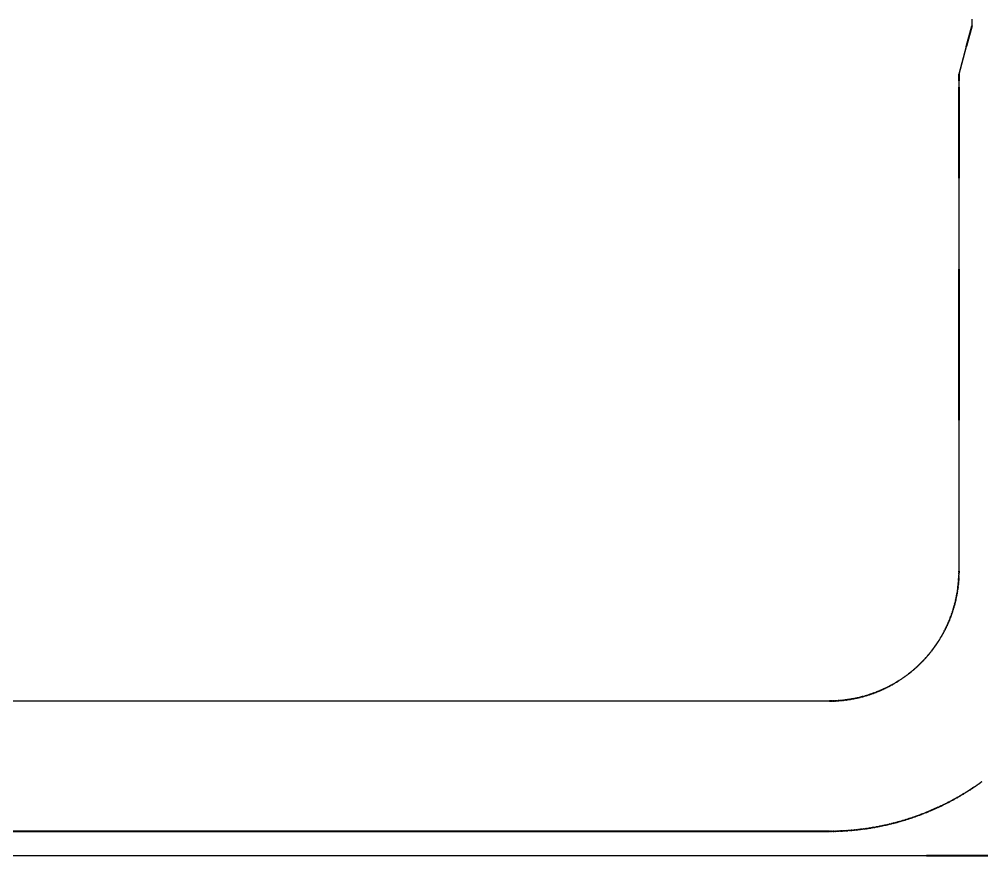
# Model space of a CAD drawing. Header units: metres. Extents: x 2 to 41.4, y 0.9 to 39.
# Drawn here: x 28.79 to 32.491, y 22.448 to 25.665 of the extents above; entities that cross this region are included whole.
import ezdxf

# ---------------------------------------------------------------- set-up
doc = ezdxf.new("R2010")
doc.units = ezdxf.units.M
doc.layers.add('BSA_MATERIAL_SECTION', color=7, linetype='Continuous')

msp = doc.modelspace()

# ---------------------------------------------------------------- linework, layer by layer
at = {"layer": 'BSA_MATERIAL_SECTION'}
for p, q in [((32.4525, 25.6649), (32.4525, 25.6399)), ((32.4533, 25.6399), (32.4533, 25.6649)), ((32.4311, 25.5599), (32.4525, 25.6399)), ((32.4533, 25.6399), (32.4319, 25.5599)), ((32.4311, 25.5599), (32.4025, 25.4533)), ((32.4033, 25.4533), (32.4319, 25.5599)), ((32.4025, 25.4283), (32.4025, 25.4533)), ((32.4025, 25.4283), (32.4025, 25.4033)), ((32.4033, 25.4533), (32.4033, 25.4283)), ((32.4033, 25.4033), (32.4033, 25.4283)), ((32.4025, 25.0533), (32.4025, 25.4033)), ((32.4029, 25.4033), (32.4025, 25.4033)), ((32.4029, 25.4033), (32.4025, 25.4033)), ((32.4029, 25.4033), (32.4033, 25.4033)), ((32.4029, 25.4033), (32.4033, 25.4033)), ((32.4033, 25.4033), (32.4033, 25.0533)), ((32.4025, 25.0533), (32.4025, 24.7033)), ((32.4033, 24.7033), (32.4033, 25.0533)), ((32.4025, 24.7033), (32.4029, 24.7033)), ((32.4025, 24.123), (32.4025, 24.7033)), ((32.4029, 24.7033), (32.4025, 24.7033)), ((32.4033, 24.7033), (32.4029, 24.7033)), ((32.4029, 24.7033), (32.4033, 24.7033)), ((32.4033, 24.7033), (32.4033, 24.123)), ((32.4025, 24.123), (32.4025, 23.5427)), ((32.4033, 23.5427), (32.4033, 24.123)), ((32.4025, 23.5405), (32.4025, 23.5427)), ((32.4025, 23.5427), (32.4029, 23.5427)), ((32.4025, 23.5427), (32.4029, 23.5427)), ((32.4025, 23.5405), (32.4025, 23.5383)), ((32.4025, 23.5383), (32.4025, 23.536)), ((32.4033, 23.5427), (32.4029, 23.5427)), ((32.4033, 23.5427), (32.4029, 23.5427)), ((32.4033, 23.5427), (32.4033, 23.5405)), ((32.4033, 23.5383), (32.4033, 23.5405)), ((32.4033, 23.5383), (32.4033, 23.536)), ((32.4007, 23.5004), (32.4005, 23.4982)), ((32.4007, 23.5004), (32.4009, 23.5027)), ((32.4011, 23.5049), (32.4009, 23.5027)), ((32.4011, 23.5049), (32.4012, 23.5071)), ((32.4014, 23.5093), (32.4012, 23.5071)), ((32.4015, 23.5004), (32.4013, 23.4982)), ((32.4014, 23.5093), (32.4015, 23.5116)), ((32.4017, 23.5138), (32.4015, 23.5116)), ((32.4015, 23.5004), (32.4017, 23.5026)), ((32.4017, 23.5138), (32.4018, 23.516)), ((32.4017, 23.5026), (32.4019, 23.5048)), ((32.4019, 23.5182), (32.4018, 23.516)), ((32.4019, 23.5182), (32.402, 23.5205)), ((32.402, 23.5071), (32.4019, 23.5048)), ((32.4021, 23.5227), (32.402, 23.5205)), ((32.402, 23.5071), (32.4022, 23.5093)), ((32.4021, 23.5227), (32.4022, 23.5249)), ((32.4022, 23.5249), (32.4023, 23.5271)), ((32.4023, 23.5115), (32.4022, 23.5093)), ((32.4024, 23.5316), (32.4023, 23.5294)), ((32.4023, 23.5294), (32.4023, 23.5271)), ((32.4023, 23.5115), (32.4025, 23.5137)), ((32.4024, 23.5338), (32.4025, 23.536)), ((32.4024, 23.5316), (32.4024, 23.5338)), ((32.4026, 23.516), (32.4025, 23.5137)), ((32.4026, 23.516), (32.4027, 23.5182)), ((32.4028, 23.5204), (32.4027, 23.5182)), ((32.4029, 23.5226), (32.4028, 23.5204)), ((32.4029, 23.5226), (32.403, 23.5249)), ((32.403, 23.5249), (32.4031, 23.5271)), ((32.4032, 23.5316), (32.4031, 23.5293)), ((32.4031, 23.5293), (32.4031, 23.5271)), ((32.4032, 23.5338), (32.4033, 23.536)), ((32.4032, 23.5316), (32.4032, 23.5338)), ((32.3961, 23.4629), (32.3957, 23.4607)), ((32.3964, 23.4651), (32.3961, 23.4629)), ((32.3964, 23.4651), (32.3968, 23.4673)), ((32.3965, 23.4605), (32.3969, 23.4627)), ((32.3968, 23.4673), (32.3971, 23.4695)), ((32.3972, 23.4649), (32.3969, 23.4627)), ((32.3974, 23.4717), (32.3971, 23.4695)), ((32.3972, 23.4649), (32.3976, 23.4672)), ((32.3977, 23.4739), (32.3974, 23.4717)), ((32.3976, 23.4672), (32.3979, 23.4694)), ((32.3977, 23.4739), (32.398, 23.4761)), ((32.3982, 23.4716), (32.3979, 23.4694)), ((32.3983, 23.4783), (32.398, 23.4761)), ((32.3982, 23.4716), (32.3985, 23.4738)), ((32.3983, 23.4783), (32.3986, 23.4805)), ((32.3988, 23.476), (32.3985, 23.4738)), ((32.3989, 23.4827), (32.3986, 23.4805)), ((32.3988, 23.476), (32.3991, 23.4782)), ((32.3989, 23.4827), (32.3991, 23.4849)), ((32.3994, 23.4871), (32.3991, 23.4849)), ((32.3994, 23.4804), (32.3991, 23.4782)), ((32.3994, 23.4871), (32.3996, 23.4894)), ((32.3997, 23.4826), (32.3994, 23.4804)), ((32.3999, 23.4916), (32.3996, 23.4894)), ((32.3997, 23.4826), (32.3999, 23.4848)), ((32.3999, 23.4916), (32.4001, 23.4938)), ((32.3999, 23.4848), (32.4002, 23.4871)), ((32.4003, 23.496), (32.4001, 23.4938)), ((32.4004, 23.4893), (32.4002, 23.4871)), ((32.4003, 23.496), (32.4005, 23.4982)), ((32.4004, 23.4893), (32.4007, 23.4915)), ((32.4009, 23.4937), (32.4007, 23.4915)), ((32.4009, 23.4937), (32.4011, 23.4959)), ((32.4013, 23.4982), (32.4011, 23.4959)), ((32.3886, 23.4258), (32.3881, 23.4236)), ((32.3886, 23.4258), (32.3891, 23.4279)), ((32.3896, 23.4301), (32.3891, 23.4279)), ((32.3894, 23.4256), (32.3899, 23.4277)), ((32.3896, 23.4301), (32.3901, 23.4323)), ((32.3899, 23.4277), (32.3904, 23.4299)), ((32.3906, 23.4344), (32.3901, 23.4323)), ((32.3909, 23.4321), (32.3904, 23.4299)), ((32.3906, 23.4344), (32.3911, 23.4366)), ((32.3914, 23.4343), (32.3909, 23.4321)), ((32.3916, 23.4388), (32.3911, 23.4366)), ((32.3914, 23.4343), (32.3919, 23.4364)), ((32.3916, 23.4388), (32.392, 23.441)), ((32.3919, 23.4364), (32.3923, 23.4386)), ((32.3925, 23.4432), (32.392, 23.441)), ((32.3928, 23.4408), (32.3923, 23.4386)), ((32.3925, 23.4432), (32.3929, 23.4453)), ((32.3932, 23.443), (32.3928, 23.4408)), ((32.3933, 23.4475), (32.3929, 23.4453)), ((32.3932, 23.443), (32.3937, 23.4452)), ((32.3933, 23.4475), (32.3938, 23.4497)), ((32.3937, 23.4452), (32.3941, 23.4474)), ((32.3942, 23.4519), (32.3938, 23.4497)), ((32.3945, 23.4496), (32.3941, 23.4474)), ((32.3942, 23.4519), (32.3946, 23.4541)), ((32.395, 23.4518), (32.3945, 23.4496)), ((32.395, 23.4563), (32.3946, 23.4541)), ((32.395, 23.4563), (32.3953, 23.4585)), ((32.395, 23.4518), (32.3954, 23.4539)), ((32.3953, 23.4585), (32.3957, 23.4607)), ((32.3954, 23.4539), (32.3957, 23.4561)), ((32.3961, 23.4583), (32.3957, 23.4561)), ((32.3965, 23.4605), (32.3961, 23.4583)), ((32.3776, 23.3872), (32.3783, 23.3893)), ((32.3783, 23.3893), (32.379, 23.3914)), ((32.3784, 23.3869), (32.3791, 23.3891)), ((32.3797, 23.3936), (32.379, 23.3914)), ((32.3791, 23.3891), (32.3798, 23.3912)), ((32.3803, 23.3957), (32.3797, 23.3936)), ((32.3805, 23.3933), (32.3798, 23.3912)), ((32.3803, 23.3957), (32.381, 23.3978)), ((32.3811, 23.3954), (32.3805, 23.3933)), ((32.3816, 23.3999), (32.381, 23.3978)), ((32.3811, 23.3954), (32.3818, 23.3976)), ((32.3816, 23.3999), (32.3823, 23.4021)), ((32.3818, 23.3976), (32.3824, 23.3997)), ((32.3829, 23.4042), (32.3823, 23.4021)), ((32.383, 23.4019), (32.3824, 23.3997)), ((32.3829, 23.4042), (32.3835, 23.4064)), ((32.3837, 23.404), (32.383, 23.4019)), ((32.3841, 23.4085), (32.3835, 23.4064)), ((32.3837, 23.404), (32.3843, 23.4061)), ((32.3841, 23.4085), (32.3847, 23.4107)), ((32.3843, 23.4061), (32.3849, 23.4083)), ((32.3847, 23.4107), (32.3853, 23.4128)), ((32.3855, 23.4104), (32.3849, 23.4083)), ((32.3859, 23.415), (32.3853, 23.4128)), ((32.3861, 23.4126), (32.3855, 23.4104)), ((32.3864, 23.4171), (32.3859, 23.415)), ((32.3861, 23.4126), (32.3866, 23.4148)), ((32.3864, 23.4171), (32.387, 23.4193)), ((32.3872, 23.4169), (32.3866, 23.4148)), ((32.387, 23.4193), (32.3875, 23.4214)), ((32.3872, 23.4169), (32.3878, 23.4191)), ((32.3881, 23.4236), (32.3875, 23.4214)), ((32.3878, 23.4191), (32.3883, 23.4212)), ((32.3889, 23.4234), (32.3883, 23.4212)), ((32.3894, 23.4256), (32.3889, 23.4234)), ((32.3636, 23.3496), (32.3645, 23.3517)), ((32.3653, 23.3537), (32.3645, 23.3517)), ((32.3652, 23.3514), (32.3661, 23.3534)), ((32.3653, 23.3537), (32.3662, 23.3558)), ((32.3669, 23.3555), (32.3661, 23.3534)), ((32.367, 23.3579), (32.3662, 23.3558)), ((32.3678, 23.3576), (32.3669, 23.3555)), ((32.367, 23.3579), (32.3678, 23.3599)), ((32.3686, 23.362), (32.3678, 23.3599)), ((32.3678, 23.3576), (32.3686, 23.3597)), ((32.3686, 23.362), (32.3695, 23.3641)), ((32.3686, 23.3597), (32.3694, 23.3617)), ((32.3702, 23.3638), (32.3694, 23.3617)), ((32.3702, 23.3662), (32.3695, 23.3641)), ((32.3702, 23.3662), (32.371, 23.3683)), ((32.371, 23.3659), (32.3702, 23.3638)), ((32.3718, 23.3704), (32.371, 23.3683)), ((32.371, 23.3659), (32.3718, 23.368)), ((32.3718, 23.3704), (32.3726, 23.3725)), ((32.3718, 23.368), (32.3725, 23.3701)), ((32.3733, 23.3722), (32.3725, 23.3701)), ((32.3733, 23.3745), (32.3726, 23.3725)), ((32.3733, 23.3745), (32.3741, 23.3766)), ((32.3741, 23.3743), (32.3733, 23.3722)), ((32.3748, 23.3788), (32.3741, 23.3766)), ((32.3741, 23.3743), (32.3748, 23.3764)), ((32.3748, 23.3788), (32.3755, 23.3809)), ((32.3756, 23.3785), (32.3748, 23.3764)), ((32.3755, 23.3809), (32.3762, 23.383)), ((32.3756, 23.3785), (32.3763, 23.3806)), ((32.377, 23.3851), (32.3762, 23.383)), ((32.3763, 23.3806), (32.377, 23.3827)), ((32.3776, 23.3872), (32.377, 23.3851)), ((32.3777, 23.3848), (32.377, 23.3827)), ((32.3784, 23.3869), (32.3777, 23.3848)), ((32.3467, 23.3133), (32.3477, 23.3153)), ((32.3474, 23.313), (32.3484, 23.3149)), ((32.3477, 23.3153), (32.3487, 23.3173)), ((32.3484, 23.3149), (32.3494, 23.3169)), ((32.3497, 23.3193), (32.3487, 23.3173)), ((32.3504, 23.3189), (32.3494, 23.3169)), ((32.3507, 23.3213), (32.3497, 23.3193)), ((32.3514, 23.3209), (32.3504, 23.3189)), ((32.3507, 23.3213), (32.3517, 23.3233)), ((32.3514, 23.3209), (32.3524, 23.3229)), ((32.3526, 23.3253), (32.3517, 23.3233)), ((32.3524, 23.3229), (32.3534, 23.3249)), ((32.3526, 23.3253), (32.3536, 23.3273)), ((32.3543, 23.3269), (32.3534, 23.3249)), ((32.3546, 23.3293), (32.3536, 23.3273)), ((32.3553, 23.3289), (32.3543, 23.3269)), ((32.3546, 23.3293), (32.3555, 23.3313)), ((32.3553, 23.3289), (32.3562, 23.331)), ((32.3565, 23.3333), (32.3555, 23.3313)), ((32.3562, 23.331), (32.3572, 23.333)), ((32.3565, 23.3333), (32.3574, 23.3353)), ((32.3581, 23.335), (32.3572, 23.333)), ((32.3583, 23.3374), (32.3574, 23.3353)), ((32.3581, 23.335), (32.359, 23.337)), ((32.3583, 23.3374), (32.3592, 23.3394)), ((32.36, 23.3391), (32.359, 23.337)), ((32.3601, 23.3414), (32.3592, 23.3394)), ((32.3609, 23.3411), (32.36, 23.3391)), ((32.3601, 23.3414), (32.361, 23.3435)), ((32.3609, 23.3411), (32.3618, 23.3432)), ((32.3619, 23.3455), (32.361, 23.3435)), ((32.3618, 23.3432), (32.3626, 23.3452)), ((32.3619, 23.3455), (32.3628, 23.3476)), ((32.3635, 23.3473), (32.3626, 23.3452)), ((32.3636, 23.3496), (32.3628, 23.3476)), ((32.3644, 23.3493), (32.3635, 23.3473)), ((32.3644, 23.3493), (32.3652, 23.3514)), ((32.3268, 23.2785), (32.3256, 23.2766)), ((32.3263, 23.2762), (32.3275, 23.2781)), ((32.3268, 23.2785), (32.328, 23.2804)), ((32.3287, 23.28), (32.3275, 23.2781)), ((32.328, 23.2804), (32.3292, 23.2823)), ((32.3287, 23.28), (32.3298, 23.2819)), ((32.3303, 23.2842), (32.3292, 23.2823)), ((32.331, 23.2838), (32.3298, 23.2819)), ((32.3315, 23.2861), (32.3303, 23.2842)), ((32.3322, 23.2857), (32.331, 23.2838)), ((32.3315, 23.2861), (32.3326, 23.288)), ((32.3322, 23.2857), (32.3333, 23.2876)), ((32.3337, 23.2899), (32.3326, 23.288)), ((32.3333, 23.2876), (32.3344, 23.2895)), ((32.3337, 23.2899), (32.3349, 23.2918)), ((32.3356, 23.2914), (32.3344, 23.2895)), ((32.336, 23.2938), (32.3349, 23.2918)), ((32.3367, 23.2934), (32.3356, 23.2914)), ((32.336, 23.2938), (32.3371, 23.2957)), ((32.3367, 23.2934), (32.3378, 23.2953)), ((32.3382, 23.2976), (32.3371, 23.2957)), ((32.3378, 23.2953), (32.3389, 23.2972)), ((32.3382, 23.2976), (32.3393, 23.2996)), ((32.34, 23.2992), (32.3389, 23.2972)), ((32.3393, 23.2996), (32.3404, 23.3015)), ((32.3411, 23.3011), (32.34, 23.2992)), ((32.3414, 23.3035), (32.3404, 23.3015)), ((32.3411, 23.3011), (32.3421, 23.3031)), ((32.3425, 23.3054), (32.3414, 23.3035)), ((32.3432, 23.3051), (32.3421, 23.3031)), ((32.3425, 23.3054), (32.3436, 23.3074)), ((32.3432, 23.3051), (32.3443, 23.307)), ((32.3436, 23.3074), (32.3446, 23.3094)), ((32.3443, 23.307), (32.3453, 23.309)), ((32.3456, 23.3113), (32.3446, 23.3094)), ((32.3463, 23.311), (32.3453, 23.309)), ((32.3467, 23.3133), (32.3456, 23.3113)), ((32.3474, 23.313), (32.3463, 23.311)), ((32.3002, 23.24), (32.3016, 23.2418)), ((32.3009, 23.2395), (32.3022, 23.2413)), ((32.3029, 23.2436), (32.3016, 23.2418)), ((32.3036, 23.2431), (32.3022, 23.2413)), ((32.3043, 23.2454), (32.3029, 23.2436)), ((32.3036, 23.2431), (32.3049, 23.2449)), ((32.3043, 23.2454), (32.3056, 23.2471)), ((32.3062, 23.2467), (32.3049, 23.2449)), ((32.3069, 23.2489), (32.3056, 23.2471)), ((32.3062, 23.2467), (32.3075, 23.2485)), ((32.3069, 23.2489), (32.3082, 23.2507)), ((32.3089, 23.2503), (32.3075, 23.2485)), ((32.3095, 23.2526), (32.3082, 23.2507)), ((32.3102, 23.2521), (32.3089, 23.2503)), ((32.3095, 23.2526), (32.3108, 23.2544)), ((32.3102, 23.2521), (32.3114, 23.2539)), ((32.3121, 23.2562), (32.3108, 23.2544)), ((32.3114, 23.2539), (32.3127, 23.2557)), ((32.3121, 23.2562), (32.3134, 23.258)), ((32.314, 23.2576), (32.3127, 23.2557)), ((32.3146, 23.2599), (32.3134, 23.258)), ((32.3153, 23.2594), (32.314, 23.2576)), ((32.3146, 23.2599), (32.3159, 23.2617)), ((32.3153, 23.2594), (32.3165, 23.2612)), ((32.3171, 23.2635), (32.3159, 23.2617)), ((32.3165, 23.2612), (32.3178, 23.2631)), ((32.3171, 23.2635), (32.3184, 23.2654)), ((32.319, 23.2649), (32.3178, 23.2631)), ((32.3184, 23.2654), (32.3196, 23.2672)), ((32.319, 23.2649), (32.3203, 23.2668)), ((32.3208, 23.2691), (32.3196, 23.2672)), ((32.3215, 23.2687), (32.3203, 23.2668)), ((32.322, 23.271), (32.3208, 23.2691)), ((32.3227, 23.2705), (32.3215, 23.2687)), ((32.322, 23.271), (32.3233, 23.2728)), ((32.3227, 23.2705), (32.3239, 23.2724)), ((32.3245, 23.2747), (32.3233, 23.2728)), ((32.3239, 23.2724), (32.3251, 23.2743)), ((32.3245, 23.2747), (32.3256, 23.2766)), ((32.3263, 23.2762), (32.3251, 23.2743)), ((32.2687, 23.2026), (32.2702, 23.2042)), ((32.2692, 23.202), (32.2708, 23.2037)), ((32.2717, 23.2058), (32.2702, 23.2042)), ((32.2723, 23.2053), (32.2708, 23.2037)), ((32.2732, 23.2075), (32.2717, 23.2058)), ((32.2723, 23.2053), (32.2738, 23.2069)), ((32.2732, 23.2075), (32.2747, 23.2091)), ((32.2753, 23.2086), (32.2738, 23.2069)), ((32.2762, 23.2108), (32.2747, 23.2091)), ((32.2753, 23.2086), (32.2768, 23.2103)), ((32.2762, 23.2108), (32.2776, 23.2125)), ((32.2782, 23.2119), (32.2768, 23.2103)), ((32.2791, 23.2141), (32.2776, 23.2125)), ((32.2782, 23.2119), (32.2797, 23.2136)), ((32.2791, 23.2141), (32.2806, 23.2158)), ((32.2812, 23.2153), (32.2797, 23.2136)), ((32.282, 23.2175), (32.2806, 23.2158)), ((32.2812, 23.2153), (32.2826, 23.217)), ((32.282, 23.2175), (32.2835, 23.2192)), ((32.2841, 23.2187), (32.2826, 23.217)), ((32.2849, 23.2209), (32.2835, 23.2192)), ((32.2841, 23.2187), (32.2855, 23.2204)), ((32.2849, 23.2209), (32.2863, 23.2226)), ((32.287, 23.2221), (32.2855, 23.2204)), ((32.2878, 23.2243), (32.2863, 23.2226)), ((32.287, 23.2221), (32.2884, 23.2238)), ((32.2878, 23.2243), (32.2892, 23.226)), ((32.2898, 23.2255), (32.2884, 23.2238)), ((32.2906, 23.2278), (32.2892, 23.226)), ((32.2898, 23.2255), (32.2912, 23.2273)), ((32.2906, 23.2278), (32.292, 23.2295)), ((32.2926, 23.229), (32.2912, 23.2273)), ((32.2934, 23.2312), (32.292, 23.2295)), ((32.294, 23.2307), (32.2926, 23.229)), ((32.2934, 23.2312), (32.2948, 23.233)), ((32.294, 23.2307), (32.2954, 23.2325)), ((32.2948, 23.233), (32.2962, 23.2347)), ((32.2954, 23.2325), (32.2968, 23.2342)), ((32.2975, 23.2365), (32.2962, 23.2347)), ((32.2982, 23.236), (32.2968, 23.2342)), ((32.2989, 23.2382), (32.2975, 23.2365)), ((32.2995, 23.2378), (32.2982, 23.236)), ((32.2989, 23.2382), (32.3002, 23.24)), ((32.2995, 23.2378), (32.3009, 23.2395)), ((32.2319, 23.1669), (32.2302, 23.1655)), ((32.2319, 23.1669), (32.2336, 23.1684)), ((32.2341, 23.1678), (32.2324, 23.1663)), ((32.2352, 23.1699), (32.2336, 23.1684)), ((32.2358, 23.1693), (32.2341, 23.1678)), ((32.2352, 23.1699), (32.2369, 23.1713)), ((32.2358, 23.1693), (32.2374, 23.1708)), ((32.2385, 23.1728), (32.2369, 23.1713)), ((32.2374, 23.1708), (32.2391, 23.1723)), ((32.2385, 23.1728), (32.2402, 23.1743)), ((32.2407, 23.1737), (32.2391, 23.1723)), ((32.2418, 23.1758), (32.2402, 23.1743)), ((32.2407, 23.1737), (32.2424, 23.1753)), ((32.2418, 23.1758), (32.2435, 23.1774)), ((32.244, 23.1768), (32.2424, 23.1753)), ((32.2451, 23.1789), (32.2435, 23.1774)), ((32.244, 23.1768), (32.2456, 23.1783)), ((32.2451, 23.1789), (32.2467, 23.1804)), ((32.2473, 23.1798), (32.2456, 23.1783)), ((32.2483, 23.182), (32.2467, 23.1804)), ((32.2473, 23.1798), (32.2489, 23.1814)), ((32.2483, 23.182), (32.2499, 23.1835)), ((32.2505, 23.1829), (32.2489, 23.1814)), ((32.2515, 23.185), (32.2499, 23.1835)), ((32.2505, 23.1829), (32.2521, 23.1845)), ((32.2515, 23.185), (32.2531, 23.1866)), ((32.2537, 23.186), (32.2521, 23.1845)), ((32.2547, 23.1882), (32.2531, 23.1866)), ((32.2537, 23.186), (32.2553, 23.1876)), ((32.2547, 23.1882), (32.2563, 23.1897)), ((32.2569, 23.1892), (32.2553, 23.1876)), ((32.2579, 23.1913), (32.2563, 23.1897)), ((32.2569, 23.1892), (32.2584, 23.1908)), ((32.2579, 23.1913), (32.2594, 23.1929)), ((32.26, 23.1923), (32.2584, 23.1908)), ((32.261, 23.1945), (32.2594, 23.1929)), ((32.26, 23.1923), (32.2616, 23.1939)), ((32.261, 23.1945), (32.2625, 23.1961)), ((32.2631, 23.1955), (32.2616, 23.1939)), ((32.2641, 23.1977), (32.2625, 23.1961)), ((32.2631, 23.1955), (32.2647, 23.1971)), ((32.2641, 23.1977), (32.2656, 23.1993)), ((32.2662, 23.1988), (32.2647, 23.1971)), ((32.2671, 23.2009), (32.2656, 23.1993)), ((32.2662, 23.1988), (32.2677, 23.2004)), ((32.2671, 23.2009), (32.2687, 23.2026)), ((32.2692, 23.202), (32.2677, 23.2004)), ((32.1825, 23.1289), (32.1843, 23.1301)), ((32.1843, 23.1301), (32.1862, 23.1314)), ((32.1866, 23.1307), (32.1848, 23.1295)), ((32.188, 23.1327), (32.1862, 23.1314)), ((32.1866, 23.1307), (32.1885, 23.132)), ((32.1898, 23.1339), (32.188, 23.1327)), ((32.1885, 23.132), (32.1903, 23.1333)), ((32.1898, 23.1339), (32.1917, 23.1352)), ((32.1921, 23.1346), (32.1903, 23.1333)), ((32.1917, 23.1352), (32.1935, 23.1365)), ((32.1939, 23.1359), (32.1921, 23.1346)), ((32.1953, 23.1378), (32.1935, 23.1365)), ((32.1939, 23.1359), (32.1957, 23.1372)), ((32.1971, 23.1391), (32.1953, 23.1378)), ((32.1957, 23.1372), (32.1976, 23.1385)), ((32.1971, 23.1391), (32.1989, 23.1404)), ((32.1994, 23.1398), (32.1976, 23.1385)), ((32.1989, 23.1404), (32.2007, 23.1418)), ((32.1994, 23.1398), (32.2011, 23.1411)), ((32.2025, 23.1431), (32.2007, 23.1418)), ((32.2029, 23.1425), (32.2011, 23.1411)), ((32.2042, 23.1444), (32.2025, 23.1431)), ((32.2029, 23.1425), (32.2047, 23.1438)), ((32.2042, 23.1444), (32.206, 23.1458)), ((32.2065, 23.1451), (32.2047, 23.1438)), ((32.206, 23.1458), (32.2078, 23.1471)), ((32.2083, 23.1465), (32.2065, 23.1451)), ((32.2095, 23.1485), (32.2078, 23.1471)), ((32.2083, 23.1465), (32.21, 23.1479)), ((32.2095, 23.1485), (32.2113, 23.1499)), ((32.2118, 23.1492), (32.21, 23.1479)), ((32.2131, 23.1512), (32.2113, 23.1499)), ((32.2118, 23.1492), (32.2135, 23.1506)), ((32.2131, 23.1512), (32.2148, 23.1526)), ((32.2153, 23.152), (32.2135, 23.1506)), ((32.2165, 23.154), (32.2148, 23.1526)), ((32.2153, 23.152), (32.217, 23.1534)), ((32.2183, 23.1554), (32.2165, 23.154)), ((32.217, 23.1534), (32.2188, 23.1548)), ((32.2183, 23.1554), (32.22, 23.1568)), ((32.2205, 23.1562), (32.2188, 23.1548)), ((32.22, 23.1568), (32.2217, 23.1583)), ((32.2205, 23.1562), (32.2222, 23.1576)), ((32.2234, 23.1597), (32.2217, 23.1583)), ((32.2239, 23.1591), (32.2222, 23.1576)), ((32.2251, 23.1611), (32.2234, 23.1597)), ((32.2256, 23.1605), (32.2239, 23.1591)), ((32.2251, 23.1611), (32.2268, 23.1625)), ((32.2256, 23.1605), (32.2273, 23.1619)), ((32.2285, 23.164), (32.2268, 23.1625)), ((32.2273, 23.1619), (32.229, 23.1634)), ((32.2285, 23.164), (32.2302, 23.1655)), ((32.2307, 23.1648), (32.229, 23.1634)), ((32.2307, 23.1648), (32.2324, 23.1663)), ((32.1208, 23.0934), (32.1187, 23.0924)), ((32.1191, 23.0917), (32.1211, 23.0927)), ((32.1208, 23.0934), (32.1228, 23.0943)), ((32.1231, 23.0936), (32.1211, 23.0927)), ((32.1248, 23.0953), (32.1228, 23.0943)), ((32.1251, 23.0946), (32.1231, 23.0936)), ((32.1248, 23.0953), (32.1268, 23.0963)), ((32.1251, 23.0946), (32.1271, 23.0956)), ((32.1287, 23.0973), (32.1268, 23.0963)), ((32.1291, 23.0966), (32.1271, 23.0956)), ((32.1287, 23.0973), (32.1307, 23.0983)), ((32.1291, 23.0966), (32.1311, 23.0976)), ((32.1327, 23.0994), (32.1307, 23.0983)), ((32.1311, 23.0976), (32.1331, 23.0987)), ((32.1327, 23.0994), (32.1347, 23.1004)), ((32.1351, 23.0997), (32.1331, 23.0987)), ((32.1367, 23.1014), (32.1347, 23.1004)), ((32.1351, 23.0997), (32.137, 23.1007)), ((32.1367, 23.1014), (32.1386, 23.1025)), ((32.139, 23.1018), (32.137, 23.1007)), ((32.1406, 23.1035), (32.1386, 23.1025)), ((32.139, 23.1018), (32.141, 23.1028)), ((32.1406, 23.1035), (32.1425, 23.1046)), ((32.1429, 23.1039), (32.141, 23.1028)), ((32.1445, 23.1057), (32.1425, 23.1046)), ((32.1449, 23.105), (32.1429, 23.1039)), ((32.1445, 23.1057), (32.1464, 23.1067)), ((32.1449, 23.105), (32.1468, 23.106)), ((32.1464, 23.1067), (32.1484, 23.1078)), ((32.1468, 23.106), (32.1488, 23.1071)), ((32.1503, 23.1089), (32.1484, 23.1078)), ((32.1507, 23.1082), (32.1488, 23.1071)), ((32.1503, 23.1089), (32.1523, 23.11)), ((32.1527, 23.1093), (32.1507, 23.1082)), ((32.1542, 23.1111), (32.1523, 23.11)), ((32.1527, 23.1093), (32.1546, 23.1105)), ((32.1542, 23.1111), (32.1561, 23.1123)), ((32.1546, 23.1105), (32.1565, 23.1116)), ((32.158, 23.1134), (32.1561, 23.1123)), ((32.1584, 23.1127), (32.1565, 23.1116)), ((32.1599, 23.1145), (32.158, 23.1134)), ((32.1584, 23.1127), (32.1603, 23.1139)), ((32.1599, 23.1145), (32.1618, 23.1157)), ((32.1623, 23.115), (32.1603, 23.1139)), ((32.1637, 23.1169), (32.1618, 23.1157)), ((32.1642, 23.1162), (32.1623, 23.115)), ((32.1637, 23.1169), (32.1656, 23.118)), ((32.1642, 23.1162), (32.1661, 23.1173)), ((32.1675, 23.1192), (32.1656, 23.118)), ((32.1661, 23.1173), (32.168, 23.1185)), ((32.1675, 23.1192), (32.1694, 23.1204)), ((32.1699, 23.1197), (32.168, 23.1185)), ((32.1694, 23.1204), (32.1713, 23.1216)), ((32.1717, 23.1209), (32.1699, 23.1197)), ((32.1732, 23.1228), (32.1713, 23.1216)), ((32.1717, 23.1209), (32.1736, 23.1221)), ((32.1751, 23.124), (32.1732, 23.1228)), ((32.1755, 23.1233), (32.1736, 23.1221)), ((32.1751, 23.124), (32.1769, 23.1252)), ((32.1755, 23.1233), (32.1774, 23.1245)), ((32.1788, 23.1264), (32.1769, 23.1252)), ((32.1792, 23.1258), (32.1774, 23.1245)), ((32.1788, 23.1264), (32.1806, 23.1277)), ((32.1792, 23.1258), (32.1811, 23.127)), ((32.1825, 23.1289), (32.1806, 23.1277)), ((32.1811, 23.127), (32.1829, 23.1282)), ((32.1848, 23.1295), (32.1829, 23.1282)), ((32.0138, 23.0559), (32.0116, 23.0554)), ((32.0159, 23.0564), (32.0138, 23.0559)), ((32.0139, 23.0551), (32.0161, 23.0556)), ((32.0159, 23.0564), (32.0181, 23.0569)), ((32.0183, 23.0561), (32.0161, 23.0556)), ((32.0181, 23.0569), (32.0203, 23.0574)), ((32.0205, 23.0566), (32.0183, 23.0561)), ((32.0224, 23.0579), (32.0203, 23.0574)), ((32.0205, 23.0566), (32.0226, 23.0572)), ((32.0246, 23.0585), (32.0224, 23.0579)), ((32.0226, 23.0572), (32.0248, 23.0577)), ((32.0246, 23.0585), (32.0268, 23.059)), ((32.027, 23.0583), (32.0248, 23.0577)), ((32.0289, 23.0596), (32.0268, 23.059)), ((32.0291, 23.0588), (32.027, 23.0583)), ((32.0289, 23.0596), (32.0311, 23.0601)), ((32.0291, 23.0588), (32.0313, 23.0594)), ((32.0332, 23.0607), (32.0311, 23.0601)), ((32.0313, 23.0594), (32.0334, 23.06)), ((32.0332, 23.0607), (32.0354, 23.0613)), ((32.0356, 23.0605), (32.0334, 23.06)), ((32.0375, 23.0619), (32.0354, 23.0613)), ((32.0377, 23.0611), (32.0356, 23.0605)), ((32.0375, 23.0619), (32.0397, 23.0625)), ((32.0377, 23.0611), (32.0399, 23.0617)), ((32.0397, 23.0625), (32.0418, 23.0631)), ((32.042, 23.0624), (32.0399, 23.0617)), ((32.0439, 23.0637), (32.0418, 23.0631)), ((32.042, 23.0624), (32.0442, 23.063)), ((32.0461, 23.0644), (32.0439, 23.0637)), ((32.0463, 23.0636), (32.0442, 23.063)), ((32.0461, 23.0644), (32.0482, 23.065)), ((32.0463, 23.0636), (32.0484, 23.0643)), ((32.0503, 23.0657), (32.0482, 23.065)), ((32.0484, 23.0643), (32.0506, 23.0649)), ((32.0503, 23.0657), (32.0525, 23.0663)), ((32.0527, 23.0656), (32.0506, 23.0649)), ((32.0525, 23.0663), (32.0546, 23.067)), ((32.0548, 23.0662), (32.0527, 23.0656)), ((32.0567, 23.0677), (32.0546, 23.067)), ((32.0548, 23.0662), (32.057, 23.0669)), ((32.0567, 23.0677), (32.0588, 23.0684)), ((32.057, 23.0669), (32.0591, 23.0676)), ((32.0609, 23.0691), (32.0588, 23.0684)), ((32.0612, 23.0683), (32.0591, 23.0676)), ((32.0631, 23.0698), (32.0609, 23.0691)), ((32.0633, 23.069), (32.0612, 23.0683)), ((32.0631, 23.0698), (32.0652, 23.0705)), ((32.0633, 23.069), (32.0654, 23.0697)), ((32.0652, 23.0705), (32.0673, 23.0712)), ((32.0654, 23.0697), (32.0675, 23.0705)), ((32.0694, 23.072), (32.0673, 23.0712)), ((32.0696, 23.0712), (32.0675, 23.0705)), ((32.0715, 23.0727), (32.0694, 23.072)), ((32.0717, 23.072), (32.0696, 23.0712)), ((32.0715, 23.0727), (32.0736, 23.0735)), ((32.0717, 23.072), (32.0738, 23.0727)), ((32.0757, 23.0742), (32.0736, 23.0735)), ((32.0738, 23.0727), (32.0759, 23.0735)), ((32.0757, 23.0742), (32.0778, 23.075)), ((32.078, 23.0742), (32.0759, 23.0735)), ((32.0798, 23.0758), (32.0778, 23.075)), ((32.0801, 23.075), (32.078, 23.0742)), ((32.0798, 23.0758), (32.0819, 23.0766)), ((32.0801, 23.075), (32.0822, 23.0758)), ((32.084, 23.0774), (32.0819, 23.0766)), ((32.0822, 23.0758), (32.0843, 23.0766)), ((32.084, 23.0774), (32.0861, 23.0782)), ((32.0864, 23.0774), (32.0843, 23.0766)), ((32.0881, 23.079), (32.0861, 23.0782)), ((32.0864, 23.0774), (32.0884, 23.0783)), ((32.0881, 23.079), (32.0902, 23.0798)), ((32.0905, 23.0791), (32.0884, 23.0783)), ((32.0923, 23.0807), (32.0902, 23.0798)), ((32.0926, 23.0799), (32.0905, 23.0791)), ((32.0923, 23.0807), (32.0943, 23.0815)), ((32.0926, 23.0799), (32.0946, 23.0808)), ((32.0964, 23.0824), (32.0943, 23.0815)), ((32.0967, 23.0816), (32.0946, 23.0808)), ((32.0964, 23.0824), (32.0984, 23.0832)), ((32.0967, 23.0816), (32.0988, 23.0825)), ((32.1005, 23.0841), (32.0984, 23.0832)), ((32.0988, 23.0825), (32.1008, 23.0834)), ((32.1005, 23.0841), (32.1025, 23.085)), ((32.1029, 23.0843), (32.1008, 23.0834)), ((32.1046, 23.0859), (32.1025, 23.085)), ((32.1029, 23.0843), (32.1049, 23.0852)), ((32.1046, 23.0859), (32.1066, 23.0868)), ((32.1069, 23.0861), (32.1049, 23.0852)), ((32.1086, 23.0877), (32.1066, 23.0868)), ((32.109, 23.087), (32.1069, 23.0861)), ((32.1086, 23.0877), (32.1107, 23.0886)), ((32.109, 23.087), (32.111, 23.0879)), ((32.1127, 23.0896), (32.1107, 23.0886)), ((32.111, 23.0879), (32.113, 23.0888)), ((32.1127, 23.0896), (32.1147, 23.0905)), ((32.1151, 23.0898), (32.113, 23.0888)), ((32.1167, 23.0915), (32.1147, 23.0905)), ((32.1171, 23.0907), (32.1151, 23.0898)), ((32.1167, 23.0915), (32.1187, 23.0924)), ((32.1171, 23.0907), (32.1191, 23.0917)), ((26.6291, 23.0435), (31.9033, 23.0435)), ((31.9033, 23.0427), (26.6291, 23.0427)), ((31.9055, 23.0435), (31.9033, 23.0435)), ((31.9033, 23.0431), (31.9033, 23.0435)), ((31.9033, 23.0431), (31.9033, 23.0435)), ((31.9033, 23.0431), (31.9033, 23.0427)), ((31.9033, 23.0431), (31.9033, 23.0427)), ((31.9033, 23.0427), (31.9055, 23.0427)), ((31.9055, 23.0435), (31.9078, 23.0435)), ((31.9078, 23.0427), (31.9055, 23.0427)), ((31.91, 23.0436), (31.9078, 23.0435)), ((31.9078, 23.0427), (31.91, 23.0428)), ((31.91, 23.0436), (31.9122, 23.0436)), ((31.9122, 23.0428), (31.91, 23.0428)), ((31.9144, 23.0437), (31.9122, 23.0436)), ((31.9122, 23.0428), (31.9145, 23.0429)), ((31.9144, 23.0437), (31.9167, 23.0437)), ((31.9167, 23.0429), (31.9145, 23.0429)), ((31.9189, 23.0438), (31.9167, 23.0437)), ((31.9167, 23.0429), (31.9189, 23.043)), ((31.9189, 23.0438), (31.9211, 23.0438)), ((31.9211, 23.043), (31.9189, 23.043)), ((31.9233, 23.0439), (31.9211, 23.0438)), ((31.9211, 23.043), (31.9234, 23.0431)), ((31.9233, 23.0439), (31.9256, 23.044)), ((31.9256, 23.0432), (31.9234, 23.0431)), ((31.9278, 23.0441), (31.9256, 23.044)), ((31.9256, 23.0432), (31.9278, 23.0433)), ((31.9278, 23.0441), (31.93, 23.0442)), ((31.9301, 23.0434), (31.9278, 23.0433)), ((31.9322, 23.0444), (31.93, 23.0442)), ((31.9301, 23.0434), (31.9323, 23.0436)), ((31.9322, 23.0444), (31.9345, 23.0445)), ((31.9345, 23.0437), (31.9323, 23.0436)), ((31.9345, 23.0445), (31.9367, 23.0446)), ((31.9345, 23.0437), (31.9367, 23.0438)), ((31.9389, 23.0448), (31.9367, 23.0446)), ((31.939, 23.044), (31.9367, 23.0438)), ((31.9411, 23.045), (31.9389, 23.0448)), ((31.939, 23.044), (31.9412, 23.0442)), ((31.9411, 23.045), (31.9434, 23.0451)), ((31.9434, 23.0443), (31.9412, 23.0442)), ((31.9456, 23.0453), (31.9434, 23.0451)), ((31.9456, 23.0445), (31.9434, 23.0443)), ((31.9456, 23.0453), (31.9478, 23.0455)), ((31.9456, 23.0445), (31.9479, 23.0447)), ((31.95, 23.0457), (31.9478, 23.0455)), ((31.9479, 23.0447), (31.9501, 23.0449)), ((31.95, 23.0457), (31.9522, 23.0459)), ((31.9523, 23.0451), (31.9501, 23.0449)), ((31.9544, 23.0462), (31.9522, 23.0459)), ((31.9523, 23.0451), (31.9545, 23.0454)), ((31.9544, 23.0462), (31.9567, 23.0464)), ((31.9567, 23.0456), (31.9545, 23.0454)), ((31.9589, 23.0466), (31.9567, 23.0464)), ((31.9567, 23.0456), (31.959, 23.0458)), ((31.9589, 23.0466), (31.9611, 23.0469)), ((31.9612, 23.0461), (31.959, 23.0458)), ((31.9611, 23.0469), (31.9633, 23.0471)), ((31.9612, 23.0461), (31.9634, 23.0464)), ((31.9655, 23.0474), (31.9633, 23.0471)), ((31.9656, 23.0466), (31.9634, 23.0464)), ((31.9677, 23.0477), (31.9655, 23.0474)), ((31.9678, 23.0469), (31.9656, 23.0466)), ((31.9677, 23.0477), (31.9699, 23.048)), ((31.9678, 23.0469), (31.97, 23.0472)), ((31.9721, 23.0483), (31.9699, 23.048)), ((31.97, 23.0472), (31.9722, 23.0475)), ((31.9721, 23.0483), (31.9743, 23.0486)), ((31.9745, 23.0478), (31.9722, 23.0475)), ((31.9765, 23.0489), (31.9743, 23.0486)), ((31.9745, 23.0478), (31.9767, 23.0481)), ((31.9765, 23.0489), (31.9788, 23.0493)), ((31.9789, 23.0485), (31.9767, 23.0481)), ((31.981, 23.0496), (31.9788, 23.0493)), ((31.9811, 23.0488), (31.9789, 23.0485)), ((31.981, 23.0496), (31.9832, 23.05)), ((31.9811, 23.0488), (31.9833, 23.0492)), ((31.9853, 23.0503), (31.9832, 23.05)), ((31.9833, 23.0492), (31.9855, 23.0495)), ((31.9853, 23.0503), (31.9875, 23.0507)), ((31.9877, 23.0499), (31.9855, 23.0495)), ((31.9875, 23.0507), (31.9897, 23.0511)), ((31.9877, 23.0499), (31.9899, 23.0503)), ((31.9919, 23.0515), (31.9897, 23.0511)), ((31.9921, 23.0507), (31.9899, 23.0503)), ((31.9941, 23.0519), (31.9919, 23.0515)), ((31.9943, 23.0511), (31.9921, 23.0507)), ((31.9941, 23.0519), (31.9963, 23.0523)), ((31.9943, 23.0511), (31.9965, 23.0515)), ((31.9985, 23.0527), (31.9963, 23.0523)), ((31.9965, 23.0515), (31.9987, 23.0519)), ((31.9985, 23.0527), (32.0007, 23.0531)), ((32.0008, 23.0523), (31.9987, 23.0519)), ((32.0029, 23.0536), (32.0007, 23.0531)), ((32.0008, 23.0523), (32.003, 23.0528)), ((32.0029, 23.0536), (32.0051, 23.054)), ((32.0052, 23.0532), (32.003, 23.0528)), ((32.0072, 23.0545), (32.0051, 23.054)), ((32.0052, 23.0532), (32.0074, 23.0537)), ((32.0072, 23.0545), (32.0094, 23.0549)), ((32.0096, 23.0541), (32.0074, 23.0537)), ((32.0094, 23.0549), (32.0116, 23.0554)), ((32.0096, 23.0541), (32.0118, 23.0546)), ((32.0139, 23.0551), (32.0118, 23.0546)), ((32.4777, 22.7242), (32.4752, 22.7224)), ((32.4782, 22.7235), (32.4756, 22.7217)), ((32.4777, 22.7242), (32.4803, 22.726)), ((32.4782, 22.7235), (32.4808, 22.7253)), ((32.4829, 22.7278), (32.4803, 22.726)), ((32.4834, 22.7272), (32.4808, 22.7253)), ((32.4829, 22.7278), (32.4855, 22.7297)), ((32.4834, 22.7272), (32.4859, 22.729)), ((32.488, 22.7315), (32.4855, 22.7297)), ((32.4885, 22.7308), (32.4859, 22.729)), ((32.4906, 22.7333), (32.488, 22.7315)), ((32.491, 22.7327), (32.4885, 22.7308)), ((32.4196, 22.6863), (32.4169, 22.6847)), ((32.4173, 22.684), (32.42, 22.6856)), ((32.4196, 22.6863), (32.4223, 22.688)), ((32.42, 22.6856), (32.4227, 22.6873)), ((32.425, 22.6896), (32.4223, 22.688)), ((32.4254, 22.6889), (32.4227, 22.6873)), ((32.425, 22.6896), (32.4277, 22.6912)), ((32.4281, 22.6906), (32.4254, 22.6889)), ((32.4304, 22.6929), (32.4277, 22.6912)), ((32.4281, 22.6906), (32.4308, 22.6922)), ((32.4304, 22.6929), (32.433, 22.6946)), ((32.4335, 22.6939), (32.4308, 22.6922)), ((32.4357, 22.6962), (32.433, 22.6946)), ((32.4335, 22.6939), (32.4361, 22.6956)), ((32.4357, 22.6962), (32.4384, 22.6979)), ((32.4388, 22.6972), (32.4361, 22.6956)), ((32.441, 22.6996), (32.4384, 22.6979)), ((32.4388, 22.6972), (32.4415, 22.6989)), ((32.4437, 22.7013), (32.441, 22.6996)), ((32.4441, 22.7006), (32.4415, 22.6989)), ((32.4437, 22.7013), (32.4464, 22.703)), ((32.4441, 22.7006), (32.4468, 22.7024)), ((32.449, 22.7047), (32.4464, 22.703)), ((32.4468, 22.7024), (32.4494, 22.7041)), ((32.449, 22.7047), (32.4516, 22.7065)), ((32.4521, 22.7058), (32.4494, 22.7041)), ((32.4516, 22.7065), (32.4543, 22.7082)), ((32.4547, 22.7075), (32.4521, 22.7058)), ((32.4569, 22.7099), (32.4543, 22.7082)), ((32.4547, 22.7075), (32.4573, 22.7093)), ((32.4595, 22.7117), (32.4569, 22.7099)), ((32.46, 22.711), (32.4573, 22.7093)), ((32.4595, 22.7117), (32.4621, 22.7134)), ((32.46, 22.711), (32.4626, 22.7128)), ((32.4648, 22.7152), (32.4621, 22.7134)), ((32.4652, 22.7146), (32.4626, 22.7128)), ((32.4648, 22.7152), (32.4674, 22.717)), ((32.4652, 22.7146), (32.4678, 22.7163)), ((32.4674, 22.717), (32.47, 22.7188)), ((32.4704, 22.7181), (32.4678, 22.7163)), ((32.4726, 22.7206), (32.47, 22.7188)), ((32.4704, 22.7181), (32.473, 22.7199)), ((32.4726, 22.7206), (32.4752, 22.7224)), ((32.473, 22.7199), (32.4756, 22.7217)), ((32.3534, 22.6497), (32.3505, 22.6483)), ((32.3509, 22.6476), (32.3537, 22.649)), ((32.3562, 22.6511), (32.3534, 22.6497)), ((32.3537, 22.649), (32.3565, 22.6504)), ((32.3562, 22.6511), (32.359, 22.6526)), ((32.3593, 22.6519), (32.3565, 22.6504)), ((32.3618, 22.654), (32.359, 22.6526)), ((32.3593, 22.6519), (32.3621, 22.6533)), ((32.3618, 22.654), (32.3646, 22.6555)), ((32.365, 22.6548), (32.3621, 22.6533)), ((32.3646, 22.6555), (32.3674, 22.6569)), ((32.365, 22.6548), (32.3677, 22.6562)), ((32.3702, 22.6584), (32.3674, 22.6569)), ((32.3705, 22.6577), (32.3677, 22.6562)), ((32.373, 22.6599), (32.3702, 22.6584)), ((32.3733, 22.6592), (32.3705, 22.6577)), ((32.373, 22.6599), (32.3757, 22.6614)), ((32.3733, 22.6592), (32.3761, 22.6607)), ((32.3785, 22.6629), (32.3757, 22.6614)), ((32.3761, 22.6607), (32.3789, 22.6622)), ((32.3785, 22.6629), (32.3813, 22.6644)), ((32.3817, 22.6637), (32.3789, 22.6622)), ((32.3841, 22.6659), (32.3813, 22.6644)), ((32.3817, 22.6637), (32.3844, 22.6652)), ((32.3841, 22.6659), (32.3868, 22.6674)), ((32.3872, 22.6667), (32.3844, 22.6652)), ((32.3868, 22.6674), (32.3896, 22.6689)), ((32.39, 22.6682), (32.3872, 22.6667)), ((32.3923, 22.6705), (32.3896, 22.6689)), ((32.39, 22.6682), (32.3927, 22.6698)), ((32.3923, 22.6705), (32.3951, 22.672)), ((32.3955, 22.6713), (32.3927, 22.6698)), ((32.3978, 22.6736), (32.3951, 22.672)), ((32.3955, 22.6713), (32.3982, 22.6729)), ((32.3978, 22.6736), (32.4006, 22.6751)), ((32.401, 22.6744), (32.3982, 22.6729)), ((32.4033, 22.6767), (32.4006, 22.6751)), ((32.401, 22.6744), (32.4037, 22.676)), ((32.4033, 22.6767), (32.406, 22.6783)), ((32.4064, 22.6776), (32.4037, 22.676)), ((32.4088, 22.6799), (32.406, 22.6783)), ((32.4064, 22.6776), (32.4092, 22.6792)), ((32.4088, 22.6799), (32.4115, 22.6815)), ((32.4119, 22.6808), (32.4092, 22.6792)), ((32.4142, 22.6831), (32.4115, 22.6815)), ((32.4119, 22.6808), (32.4146, 22.6824)), ((32.4142, 22.6831), (32.4169, 22.6847)), ((32.4173, 22.684), (32.4146, 22.6824)), ((32.267, 22.6112), (32.2699, 22.6123)), ((32.2673, 22.6104), (32.2702, 22.6116)), ((32.2728, 22.6135), (32.2699, 22.6123)), ((32.2731, 22.6128), (32.2702, 22.6116)), ((32.2758, 22.6147), (32.2728, 22.6135)), ((32.2761, 22.6139), (32.2731, 22.6128)), ((32.2758, 22.6147), (32.2787, 22.6159)), ((32.2761, 22.6139), (32.279, 22.6151)), ((32.2816, 22.617), (32.2787, 22.6159)), ((32.279, 22.6151), (32.2819, 22.6163)), ((32.2816, 22.617), (32.2845, 22.6182)), ((32.2848, 22.6175), (32.2819, 22.6163)), ((32.2845, 22.6182), (32.2874, 22.6195)), ((32.2848, 22.6175), (32.2877, 22.6187)), ((32.2904, 22.6207), (32.2874, 22.6195)), ((32.2907, 22.6199), (32.2877, 22.6187)), ((32.2904, 22.6207), (32.2933, 22.6219)), ((32.2936, 22.6212), (32.2907, 22.6199)), ((32.2962, 22.6231), (32.2933, 22.6219)), ((32.2936, 22.6212), (32.2965, 22.6224)), ((32.2962, 22.6231), (32.2991, 22.6244)), ((32.2965, 22.6224), (32.2994, 22.6236)), ((32.302, 22.6256), (32.2991, 22.6244)), ((32.3023, 22.6249), (32.2994, 22.6236)), ((32.302, 22.6256), (32.3048, 22.6269)), ((32.3052, 22.6262), (32.3023, 22.6249)), ((32.3077, 22.6282), (32.3048, 22.6269)), ((32.3052, 22.6262), (32.3081, 22.6274)), ((32.3077, 22.6282), (32.3106, 22.6294)), ((32.3081, 22.6274), (32.3109, 22.6287)), ((32.3135, 22.6307), (32.3106, 22.6294)), ((32.3138, 22.63), (32.3109, 22.6287)), ((32.3164, 22.632), (32.3135, 22.6307)), ((32.3167, 22.6313), (32.3138, 22.63)), ((32.3164, 22.632), (32.3192, 22.6333)), ((32.3167, 22.6313), (32.3196, 22.6326)), ((32.3221, 22.6346), (32.3192, 22.6333)), ((32.3224, 22.6339), (32.3196, 22.6326)), ((32.3221, 22.6346), (32.325, 22.636)), ((32.3224, 22.6339), (32.3253, 22.6352)), ((32.325, 22.636), (32.3278, 22.6373)), ((32.3253, 22.6352), (32.3282, 22.6366)), ((32.3307, 22.6386), (32.3278, 22.6373)), ((32.331, 22.6379), (32.3282, 22.6366)), ((32.3335, 22.64), (32.3307, 22.6386)), ((32.331, 22.6379), (32.3339, 22.6393)), ((32.3335, 22.64), (32.3364, 22.6414)), ((32.3367, 22.6406), (32.3339, 22.6393)), ((32.3364, 22.6414), (32.3392, 22.6427)), ((32.3367, 22.6406), (32.3396, 22.642)), ((32.342, 22.6441), (32.3392, 22.6427)), ((32.3424, 22.6434), (32.3396, 22.642)), ((32.3449, 22.6455), (32.342, 22.6441)), ((32.3452, 22.6448), (32.3424, 22.6434)), ((32.3449, 22.6455), (32.3477, 22.6469)), ((32.3452, 22.6448), (32.3481, 22.6462)), ((32.3477, 22.6469), (32.3505, 22.6483)), ((32.3509, 22.6476), (32.3481, 22.6462)), ((32.153, 22.5744), (32.156, 22.5752)), ((32.1591, 22.576), (32.156, 22.5752)), ((32.1562, 22.5744), (32.1593, 22.5752)), ((32.1591, 22.576), (32.1621, 22.5768)), ((32.1623, 22.576), (32.1593, 22.5752)), ((32.1652, 22.5776), (32.1621, 22.5768)), ((32.1623, 22.576), (32.1654, 22.5768)), ((32.1652, 22.5776), (32.1682, 22.5785)), ((32.1684, 22.5777), (32.1654, 22.5768)), ((32.1712, 22.5793), (32.1682, 22.5785)), ((32.1684, 22.5777), (32.1715, 22.5785)), ((32.1743, 22.5801), (32.1712, 22.5793)), ((32.1745, 22.5794), (32.1715, 22.5785)), ((32.1743, 22.5801), (32.1773, 22.581)), ((32.1745, 22.5794), (32.1775, 22.5802)), ((32.1773, 22.581), (32.1804, 22.5819)), ((32.1806, 22.5811), (32.1775, 22.5802)), ((32.1834, 22.5827), (32.1804, 22.5819)), ((32.1806, 22.5811), (32.1836, 22.582)), ((32.1834, 22.5827), (32.1864, 22.5836)), ((32.1866, 22.5829), (32.1836, 22.582)), ((32.1894, 22.5845), (32.1864, 22.5836)), ((32.1866, 22.5829), (32.1897, 22.5838)), ((32.1925, 22.5854), (32.1894, 22.5845)), ((32.1927, 22.5847), (32.1897, 22.5838)), ((32.1925, 22.5854), (32.1955, 22.5864)), ((32.1927, 22.5847), (32.1957, 22.5856)), ((32.1985, 22.5873), (32.1955, 22.5864)), ((32.1987, 22.5865), (32.1957, 22.5856)), ((32.1985, 22.5873), (32.2015, 22.5882)), ((32.1987, 22.5865), (32.2017, 22.5875)), ((32.2015, 22.5882), (32.2045, 22.5892)), ((32.2047, 22.5884), (32.2017, 22.5875)), ((32.2075, 22.5901), (32.2045, 22.5892)), ((32.2047, 22.5884), (32.2078, 22.5894)), ((32.2075, 22.5901), (32.2105, 22.5911)), ((32.2108, 22.5903), (32.2078, 22.5894)), ((32.2135, 22.5921), (32.2105, 22.5911)), ((32.2108, 22.5903), (32.2138, 22.5913)), ((32.2165, 22.593), (32.2135, 22.5921)), ((32.2168, 22.5923), (32.2138, 22.5913)), ((32.2165, 22.593), (32.2195, 22.594)), ((32.2168, 22.5923), (32.2198, 22.5933)), ((32.2195, 22.594), (32.2225, 22.595)), ((32.2198, 22.5933), (32.2228, 22.5943)), ((32.2255, 22.596), (32.2225, 22.595)), ((32.2257, 22.5953), (32.2228, 22.5943)), ((32.2255, 22.596), (32.2285, 22.5971)), ((32.2257, 22.5953), (32.2287, 22.5963)), ((32.2315, 22.5981), (32.2285, 22.5971)), ((32.2317, 22.5973), (32.2287, 22.5963)), ((32.2344, 22.5991), (32.2315, 22.5981)), ((32.2347, 22.5984), (32.2317, 22.5973)), ((32.2344, 22.5991), (32.2374, 22.6002)), ((32.2347, 22.5984), (32.2377, 22.5994)), ((32.2374, 22.6002), (32.2404, 22.6012)), ((32.2406, 22.6005), (32.2377, 22.5994)), ((32.2433, 22.6023), (32.2404, 22.6012)), ((32.2406, 22.6005), (32.2436, 22.6016)), ((32.2463, 22.6034), (32.2433, 22.6023)), ((32.2436, 22.6016), (32.2466, 22.6026)), ((32.2463, 22.6034), (32.2493, 22.6045)), ((32.2495, 22.6037), (32.2466, 22.6026)), ((32.2493, 22.6045), (32.2522, 22.6056)), ((32.2525, 22.6048), (32.2495, 22.6037)), ((32.2552, 22.6067), (32.2522, 22.6056)), ((32.2525, 22.6048), (32.2555, 22.6059)), ((32.2552, 22.6067), (32.2581, 22.6078)), ((32.2555, 22.6059), (32.2584, 22.607)), ((32.2611, 22.6089), (32.2581, 22.6078)), ((32.2614, 22.6082), (32.2584, 22.607)), ((32.2611, 22.6089), (32.264, 22.6101)), ((32.2643, 22.6093), (32.2614, 22.6082)), ((32.267, 22.6112), (32.264, 22.6101)), ((32.2643, 22.6093), (32.2673, 22.6104)), ((31.9033, 22.5427), (26.6291, 22.5427)), ((26.6291, 22.5419), (31.9033, 22.5419)), ((31.9033, 22.5427), (31.9065, 22.5427)), ((31.9033, 22.5423), (31.9033, 22.5427)), ((31.9033, 22.5423), (31.9033, 22.5427)), ((31.9033, 22.5423), (31.9033, 22.5419)), ((31.9033, 22.5423), (31.9033, 22.5419)), ((31.9065, 22.5419), (31.9033, 22.5419)), ((31.9096, 22.5427), (31.9065, 22.5427)), ((31.9065, 22.5419), (31.9096, 22.5419)), ((31.9096, 22.5427), (31.9128, 22.5428)), ((31.9128, 22.542), (31.9096, 22.5419)), ((31.9159, 22.5428), (31.9128, 22.5428)), ((31.9128, 22.542), (31.9159, 22.542)), ((31.9159, 22.5428), (31.9191, 22.5429)), ((31.9191, 22.5421), (31.9159, 22.542)), ((31.9222, 22.5429), (31.9191, 22.5429)), ((31.9191, 22.5421), (31.9222, 22.5421)), ((31.9222, 22.5429), (31.9254, 22.543)), ((31.9254, 22.5422), (31.9222, 22.5421)), ((31.9285, 22.543), (31.9254, 22.543)), ((31.9254, 22.5422), (31.9286, 22.5422)), ((31.9285, 22.543), (31.9317, 22.5431)), ((31.9317, 22.5423), (31.9286, 22.5422)), ((31.9348, 22.5432), (31.9317, 22.5431)), ((31.9317, 22.5423), (31.9349, 22.5424)), ((31.9348, 22.5432), (31.938, 22.5433)), ((31.938, 22.5425), (31.9349, 22.5424)), ((31.9411, 22.5434), (31.938, 22.5433)), ((31.938, 22.5425), (31.9412, 22.5426)), ((31.9411, 22.5434), (31.9443, 22.5436)), ((31.9443, 22.5428), (31.9412, 22.5426)), ((31.9474, 22.5437), (31.9443, 22.5436)), ((31.9443, 22.5428), (31.9475, 22.5429)), ((31.9474, 22.5437), (31.9506, 22.5438)), ((31.9506, 22.543), (31.9475, 22.5429)), ((31.9537, 22.544), (31.9506, 22.5438)), ((31.9506, 22.543), (31.9538, 22.5432)), ((31.9537, 22.544), (31.9569, 22.5442)), ((31.9569, 22.5434), (31.9538, 22.5432)), ((31.96, 22.5443), (31.9569, 22.5442)), ((31.9569, 22.5434), (31.9601, 22.5435)), ((31.96, 22.5443), (31.9632, 22.5445)), ((31.9632, 22.5437), (31.9601, 22.5435)), ((31.9663, 22.5447), (31.9632, 22.5445)), ((31.9632, 22.5437), (31.9664, 22.5439)), ((31.9695, 22.5449), (31.9663, 22.5447)), ((31.9695, 22.5441), (31.9664, 22.5439)), ((31.9695, 22.5449), (31.9726, 22.5451)), ((31.9695, 22.5441), (31.9727, 22.5443)), ((31.9726, 22.5451), (31.9758, 22.5454)), ((31.9727, 22.5443), (31.9758, 22.5446)), ((31.9789, 22.5456), (31.9758, 22.5454)), ((31.979, 22.5448), (31.9758, 22.5446)), ((31.9821, 22.5458), (31.9789, 22.5456)), ((31.9821, 22.545), (31.979, 22.5448)), ((31.9821, 22.5458), (31.9852, 22.5461)), ((31.9821, 22.545), (31.9853, 22.5453)), ((31.9852, 22.5461), (31.9884, 22.5464)), ((31.9884, 22.5456), (31.9853, 22.5453)), ((31.9915, 22.5466), (31.9884, 22.5464)), ((31.9884, 22.5456), (31.9916, 22.5458)), ((31.9915, 22.5466), (31.9946, 22.5469)), ((31.9947, 22.5461), (31.9916, 22.5458)), ((31.9978, 22.5472), (31.9946, 22.5469)), ((31.9947, 22.5461), (31.9979, 22.5464)), ((31.9978, 22.5472), (32.0009, 22.5475)), ((31.9979, 22.5464), (32.001, 22.5467)), ((32.0041, 22.5478), (32.0009, 22.5475)), ((32.0041, 22.547), (32.001, 22.5467)), ((32.0041, 22.5478), (32.0072, 22.5481)), ((32.0073, 22.5473), (32.0041, 22.547)), ((32.0103, 22.5485), (32.0072, 22.5481)), ((32.0073, 22.5473), (32.0104, 22.5477)), ((32.0103, 22.5485), (32.0135, 22.5488)), ((32.0104, 22.5477), (32.0136, 22.548)), ((32.0166, 22.5492), (32.0135, 22.5488)), ((32.0167, 22.5484), (32.0136, 22.548)), ((32.0166, 22.5492), (32.0197, 22.5495)), ((32.0198, 22.5487), (32.0167, 22.5484)), ((32.0229, 22.5499), (32.0197, 22.5495)), ((32.0198, 22.5487), (32.023, 22.5491)), ((32.0229, 22.5499), (32.026, 22.5503)), ((32.0261, 22.5495), (32.023, 22.5491)), ((32.0291, 22.5507), (32.026, 22.5503)), ((32.0261, 22.5495), (32.0292, 22.5499)), ((32.0291, 22.5507), (32.0323, 22.5511)), ((32.0292, 22.5499), (32.0324, 22.5503)), ((32.0354, 22.5515), (32.0323, 22.5511)), ((32.0355, 22.5507), (32.0324, 22.5503)), ((32.0385, 22.5519), (32.0354, 22.5515)), ((32.0386, 22.5511), (32.0355, 22.5507)), ((32.0385, 22.5519), (32.0416, 22.5523)), ((32.0386, 22.5511), (32.0418, 22.5515)), ((32.0416, 22.5523), (32.0448, 22.5528)), ((32.0449, 22.552), (32.0418, 22.5515)), ((32.0479, 22.5532), (32.0448, 22.5528)), ((32.0449, 22.552), (32.048, 22.5524)), ((32.0479, 22.5532), (32.051, 22.5537)), ((32.0511, 22.5529), (32.048, 22.5524)), ((32.0541, 22.5542), (32.051, 22.5537)), ((32.0511, 22.5529), (32.0542, 22.5534)), ((32.0541, 22.5542), (32.0572, 22.5546)), ((32.0574, 22.5539), (32.0542, 22.5534)), ((32.0604, 22.5551), (32.0572, 22.5546)), ((32.0574, 22.5539), (32.0605, 22.5543)), ((32.0604, 22.5551), (32.0635, 22.5556)), ((32.0605, 22.5543), (32.0636, 22.5548)), ((32.0666, 22.5561), (32.0635, 22.5556)), ((32.0667, 22.5554), (32.0636, 22.5548)), ((32.0666, 22.5561), (32.0697, 22.5567)), ((32.0698, 22.5559), (32.0667, 22.5554)), ((32.0728, 22.5572), (32.0697, 22.5567)), ((32.0698, 22.5559), (32.0729, 22.5564)), ((32.0759, 22.5577), (32.0728, 22.5572)), ((32.0761, 22.5569), (32.0729, 22.5564)), ((32.0759, 22.5577), (32.079, 22.5583)), ((32.0761, 22.5569), (32.0792, 22.5575)), ((32.079, 22.5583), (32.0821, 22.5588)), ((32.0792, 22.5575), (32.0823, 22.5581)), ((32.0852, 22.5594), (32.0821, 22.5588)), ((32.0854, 22.5586), (32.0823, 22.5581)), ((32.0883, 22.56), (32.0852, 22.5594)), ((32.0885, 22.5592), (32.0854, 22.5586)), ((32.0883, 22.56), (32.0914, 22.5606)), ((32.0885, 22.5592), (32.0916, 22.5598)), ((32.0914, 22.5606), (32.0945, 22.5612)), ((32.0947, 22.5604), (32.0916, 22.5598)), ((32.0976, 22.5618), (32.0945, 22.5612)), ((32.0947, 22.5604), (32.0978, 22.561)), ((32.1007, 22.5624), (32.0976, 22.5618)), ((32.0978, 22.561), (32.1009, 22.5616)), ((32.1007, 22.5624), (32.1038, 22.563)), ((32.104, 22.5622), (32.1009, 22.5616)), ((32.1038, 22.563), (32.1069, 22.5637)), ((32.104, 22.5622), (32.1071, 22.5629)), ((32.11, 22.5643), (32.1069, 22.5637)), ((32.1101, 22.5635), (32.1071, 22.5629)), ((32.11, 22.5643), (32.1131, 22.565)), ((32.1101, 22.5635), (32.1132, 22.5642)), ((32.1161, 22.5656), (32.1131, 22.565)), ((32.1163, 22.5649), (32.1132, 22.5642)), ((32.1192, 22.5663), (32.1161, 22.5656)), ((32.1194, 22.5655), (32.1163, 22.5649)), ((32.1192, 22.5663), (32.1223, 22.567)), ((32.1194, 22.5655), (32.1225, 22.5662)), ((32.1223, 22.567), (32.1254, 22.5677)), ((32.1256, 22.5669), (32.1225, 22.5662)), ((32.1285, 22.5684), (32.1254, 22.5677)), ((32.1256, 22.5669), (32.1286, 22.5676)), ((32.1285, 22.5684), (32.1315, 22.5691)), ((32.1286, 22.5676), (32.1317, 22.5683)), ((32.1346, 22.5698), (32.1315, 22.5691)), ((32.1348, 22.5691), (32.1317, 22.5683)), ((32.1377, 22.5706), (32.1346, 22.5698)), ((32.1379, 22.5698), (32.1348, 22.5691)), ((32.1377, 22.5706), (32.1407, 22.5713)), ((32.1379, 22.5698), (32.1409, 22.5705)), ((32.1407, 22.5713), (32.1438, 22.5721)), ((32.1409, 22.5705), (32.144, 22.5713)), ((32.1469, 22.5728), (32.1438, 22.5721)), ((32.147, 22.5721), (32.144, 22.5713)), ((32.1469, 22.5728), (32.1499, 22.5736)), ((32.1501, 22.5728), (32.147, 22.5721)), ((32.153, 22.5744), (32.1499, 22.5736)), ((32.1501, 22.5728), (32.1532, 22.5736)), ((32.1562, 22.5744), (32.1532, 22.5736)), ((28.6962, 22.4491), (32.2783, 22.4491)), ((32.2783, 22.4483), (28.6962, 22.4483)), ((32.6533, 22.4491), (32.2783, 22.4491)), ((32.2783, 22.4491), (32.2783, 22.4487)), ((32.2783, 22.4487), (32.2783, 22.4491)), ((32.2783, 22.4483), (32.2783, 22.4487)), ((32.2783, 22.4487), (32.2783, 22.4483)), ((32.2783, 22.4483), (32.6533, 22.4483))]:
    msp.add_line(p, q, dxfattribs=at)

doc.saveas('drawing.dxf')
